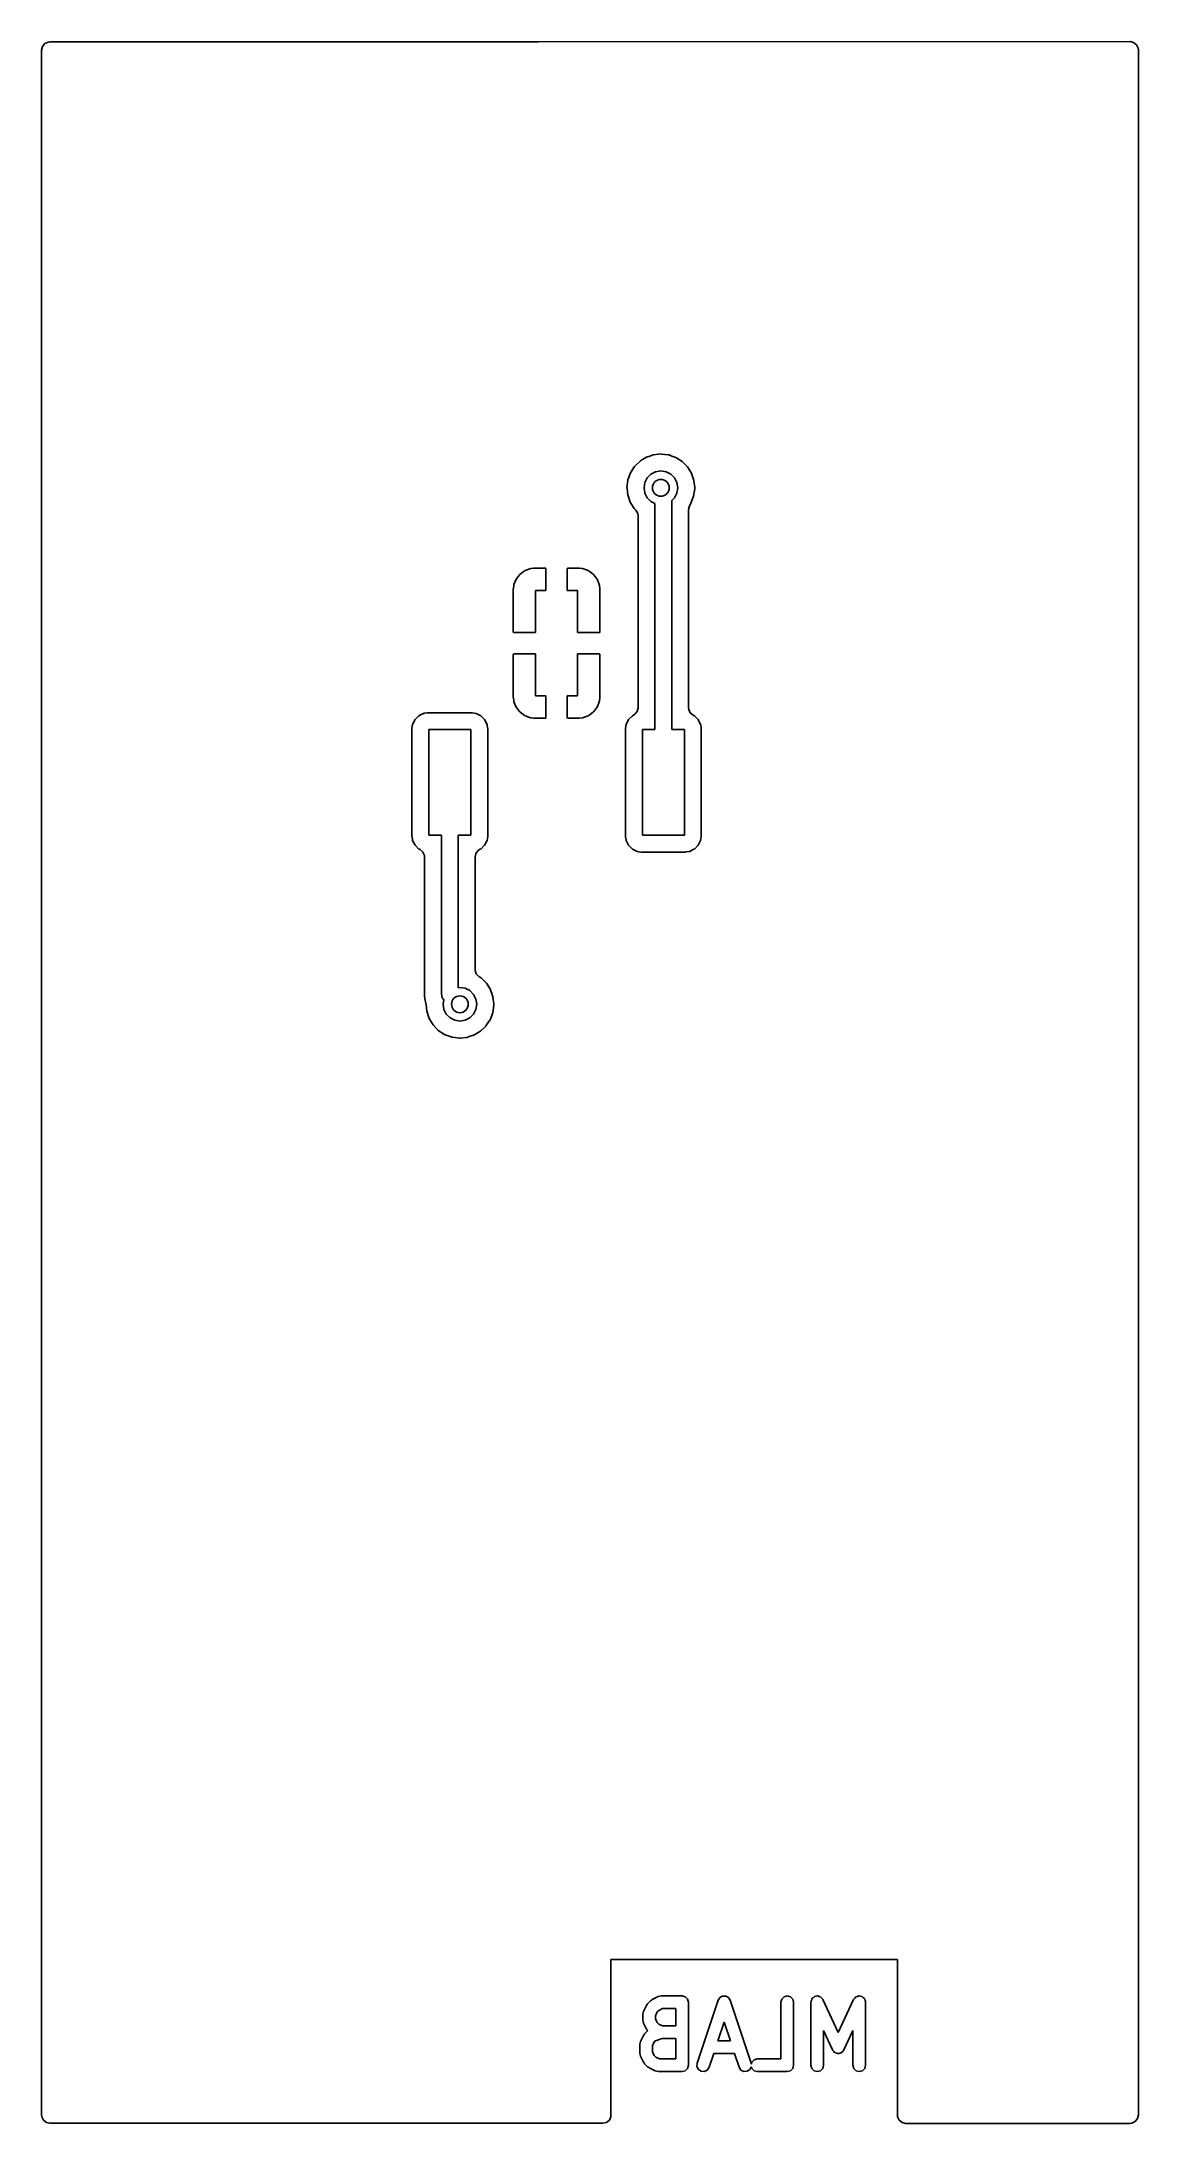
# Model space of a CAD drawing. Extents: x 4.32 to 5.35, y -4.54 to -2.59.
import ezdxf

# ---------------------------------------------------------------- set-up
doc = ezdxf.new("R2010")
doc.units = 0
doc.header["$MEASUREMENT"] = 0
doc.layers.add('BLACK', color=7, linetype='CONTINUOUS')

msp = doc.modelspace()

# ---------------------------------------------------------------- linework, layer by layer
at = {"layer": 'BLACK', "linetype": 'CONTINUOUS'}
for p, q in [((4.32085, -2.60293), (4.32163, -2.59953)), ((4.32085, -4.53574), (4.32085, -2.60293)), ((4.32163, -2.59953), (4.3238, -2.59681)), ((4.3238, -2.59681), (4.32694, -2.5953)), ((4.32694, -2.5953), (4.32869, -2.5951)), ((4.32869, -2.5951), (4.78634, -2.59501)), ((4.78634, -2.59501), (5.34018, -2.59491)), ((5.34018, -2.59491), (5.34358, -2.59568)), ((5.34358, -2.59568), (5.3463, -2.59785)), ((5.3463, -2.59785), (5.34782, -2.601)), ((5.34782, -2.601), (5.34801, -2.60274)), ((5.34801, -2.60274), (5.34801, -4.53584)), ((4.90101, -2.98088), (4.89398, -2.98162)), ((4.90144, -2.98094), (4.90101, -2.98088)), ((4.90759, -2.98167), (4.90144, -2.98094)), ((4.90144, -2.98094), (4.90144, -2.98094)), ((4.87238, -2.9985), (4.86996, -3.00514)), ((4.87621, -2.99255), (4.87238, -2.9985)), ((4.88126, -2.98761), (4.87621, -2.99255)), ((4.88163, -2.98738), (4.88126, -2.98761)), ((4.88357, -2.98619), (4.88163, -2.98738)), ((4.88163, -2.98738), (4.88163, -2.98738)), ((4.88728, -2.9839), (4.88357, -2.98619)), ((4.89047, -2.98282), (4.88728, -2.9839)), ((4.88805, -3.00334), (4.89153, -2.99986)), ((4.89356, -2.98176), (4.89047, -2.98282)), ((4.89153, -2.99986), (4.89592, -2.99762)), ((4.89398, -2.98162), (4.89356, -2.98176)), ((4.89356, -2.98176), (4.89356, -2.98176)), ((4.89592, -2.99762), (4.90079, -2.99685)), ((4.90079, -2.99685), (4.90565, -2.99762)), ((4.90565, -2.99762), (4.91004, -2.99986)), ((4.90803, -2.98172), (4.90759, -2.98167)), ((4.90759, -2.98167), (4.90759, -2.98167)), ((4.90844, -2.98187), (4.90803, -2.98172)), ((4.91119, -2.98284), (4.90844, -2.98187)), ((4.90844, -2.98187), (4.90844, -2.98187)), ((4.91004, -2.99986), (4.91353, -3.00334)), ((4.91469, -2.98409), (4.91119, -2.98284)), ((4.92066, -2.98788), (4.91469, -2.98409)), ((4.92564, -2.9929), (4.92066, -2.98788)), ((4.92939, -2.99889), (4.92564, -2.9929)), ((4.92953, -2.99931), (4.92939, -2.99889)), ((4.93142, -3.00473), (4.92953, -2.99931)), ((4.86964, -3.00769), (4.86908, -3.01216)), ((4.86908, -3.01216), (4.86912, -3.01259)), ((4.86912, -3.01259), (4.86912, -3.01259)), ((4.86912, -3.01259), (4.86918, -3.01324)), ((4.86918, -3.01324), (4.86977, -3.01919)), ((4.86991, -3.00558), (4.86964, -3.00769)), ((4.86977, -3.01919), (4.872, -3.0259)), ((4.86996, -3.00514), (4.86991, -3.00558)), ((4.86991, -3.00558), (4.86991, -3.00558)), ((4.88504, -3.0126), (4.88581, -3.00773)), ((4.88581, -3.01746), (4.88504, -3.0126)), ((4.88581, -3.00773), (4.88805, -3.00334)), ((4.88805, -3.02185), (4.88581, -3.01746)), ((4.91353, -3.00334), (4.91576, -3.00773)), ((4.91576, -3.01746), (4.91353, -3.02185)), ((4.91576, -3.00773), (4.91654, -3.0126)), ((4.91654, -3.0126), (4.91576, -3.01746)), ((4.929, -3.0271), (4.93151, -3.02049)), ((4.93171, -3.00557), (4.93142, -3.00473)), ((4.93151, -3.02049), (4.93249, -3.01348)), ((4.93176, -3.00601), (4.93171, -3.00557)), ((4.93248, -3.01235), (4.93176, -3.00601)), ((4.93176, -3.00601), (4.93176, -3.00601)), ((4.9325, -3.0126), (4.93248, -3.01235)), ((4.93249, -3.01348), (4.9325, -3.0126)), ((4.872, -3.0259), (4.87566, -3.03195)), ((4.87566, -3.03195), (4.87596, -3.03226)), ((4.87596, -3.03226), (4.87731, -3.03366)), ((4.87731, -3.03366), (4.87911, -3.03664)), ((4.87911, -3.03664), (4.87951, -3.0391)), ((4.87951, -3.0391), (4.87951, -3.21849)), ((4.89153, -3.02534), (4.88805, -3.02185)), ((4.89528, -3.02725), (4.89153, -3.02534)), ((4.89528, -3.23898), (4.89528, -3.02725)), ((4.91353, -3.02185), (4.91102, -3.02436)), ((4.91102, -3.02436), (4.91102, -3.23898)), ((4.92679, -3.03278), (4.92757, -3.02938)), ((4.92679, -3.21849), (4.92679, -3.03278)), ((4.92757, -3.02938), (4.9281, -3.02844)), ((4.9281, -3.02844), (4.929, -3.0271)), ((4.76544, -3.0979), (4.76492, -3.09882)), ((4.76825, -3.09419), (4.76544, -3.0979)), ((4.769, -3.09345), (4.76825, -3.09419)), ((4.7727, -3.09063), (4.769, -3.09345)), ((4.77362, -3.09012), (4.7727, -3.09063)), ((4.77797, -3.08839), (4.77362, -3.09012)), ((4.77894, -3.08815), (4.77797, -3.08839)), ((4.78161, -3.08782), (4.77894, -3.08815)), ((4.78208, -3.0878), (4.78161, -3.08782)), ((4.7927, -3.0878), (4.78208, -3.0878)), ((4.79298, -3.08793), (4.7927, -3.0878)), ((4.79315, -3.08868), (4.79298, -3.08793)), ((4.79315, -3.10866), (4.79315, -3.08868)), ((4.81329, -3.08797), (4.81315, -3.08825)), ((4.81315, -3.08825), (4.81315, -3.10866)), ((4.81403, -3.0878), (4.81329, -3.08797)), ((4.82422, -3.0878), (4.81403, -3.0878)), ((4.82469, -3.08782), (4.82422, -3.0878)), ((4.82736, -3.08815), (4.82469, -3.08782)), ((4.82833, -3.08839), (4.82736, -3.08815)), ((4.83268, -3.09012), (4.82833, -3.08839)), ((4.8336, -3.09063), (4.83268, -3.09012)), ((4.8373, -3.09345), (4.8336, -3.09063)), ((4.83805, -3.09419), (4.8373, -3.09345)), ((4.84086, -3.0979), (4.83805, -3.09419)), ((4.84138, -3.09882), (4.84086, -3.0979)), ((4.76263, -3.10681), (4.7626, -3.10728)), ((4.7626, -3.10728), (4.7626, -3.14719)), ((4.76295, -3.10414), (4.76263, -3.10681)), ((4.7632, -3.10317), (4.76295, -3.10414)), ((4.76492, -3.09882), (4.7632, -3.10317)), ((4.78346, -3.14807), (4.78346, -3.10866)), ((4.78346, -3.10866), (4.79315, -3.10866)), ((4.81315, -3.10866), (4.82283, -3.10866)), ((4.82283, -3.10866), (4.82283, -3.14807)), ((4.8431, -3.10317), (4.84138, -3.09882)), ((4.84335, -3.10414), (4.8431, -3.10317)), ((4.84367, -3.10681), (4.84335, -3.10414)), ((4.8437, -3.10728), (4.84367, -3.10681)), ((4.8437, -3.14762), (4.8437, -3.10728)), ((4.7626, -3.14719), (4.76277, -3.14793)), ((4.76277, -3.14793), (4.76305, -3.14807)), ((4.76305, -3.14807), (4.78346, -3.14807)), ((4.82283, -3.14807), (4.84282, -3.14807)), ((4.84282, -3.14807), (4.84356, -3.1479)), ((4.84356, -3.1479), (4.8437, -3.14762)), ((4.76273, -3.16824), (4.7626, -3.16852)), ((4.7626, -3.16852), (4.7626, -3.20887)), ((4.76348, -3.16807), (4.76273, -3.16824)), ((4.78346, -3.16807), (4.76348, -3.16807)), ((4.78346, -3.20748), (4.78346, -3.16807)), ((4.84325, -3.16807), (4.82283, -3.16807)), ((4.82283, -3.16807), (4.82283, -3.20748)), ((4.84353, -3.16821), (4.84325, -3.16807)), ((4.8437, -3.16895), (4.84353, -3.16821)), ((4.8437, -3.20887), (4.8437, -3.16895)), ((4.7626, -3.20887), (4.76263, -3.20934)), ((4.76263, -3.20934), (4.76295, -3.212)), ((4.76295, -3.212), (4.7632, -3.21297)), ((4.7632, -3.21297), (4.76492, -3.21732)), ((4.79315, -3.20748), (4.78346, -3.20748)), ((4.79315, -3.22789), (4.79315, -3.20748)), ((4.82283, -3.20748), (4.81315, -3.20748)), ((4.81315, -3.20748), (4.81315, -3.22746)), ((4.84138, -3.21732), (4.8431, -3.21297)), ((4.8431, -3.21297), (4.84335, -3.212)), ((4.84335, -3.212), (4.84367, -3.20934)), ((4.84367, -3.20934), (4.8437, -3.20887)), ((4.66828, -3.23404), (4.6677, -3.23774)), ((4.67055, -3.22959), (4.66828, -3.23404)), ((4.67408, -3.22606), (4.67055, -3.22959)), ((4.67691, -3.22462), (4.67408, -3.22606)), ((4.67798, -3.22407), (4.67691, -3.22462)), ((4.67853, -3.22379), (4.67798, -3.22407)), ((4.67798, -3.22407), (4.67798, -3.22407)), ((4.67914, -3.2237), (4.67853, -3.22379)), ((4.68192, -3.22326), (4.67914, -3.2237)), ((4.67914, -3.2237), (4.67914, -3.2237)), ((4.68222, -3.22321), (4.68192, -3.22326)), ((4.68192, -3.22326), (4.68192, -3.22326)), ((4.70313, -3.22321), (4.68222, -3.22321)), ((4.72377, -3.22321), (4.70313, -3.22321)), ((4.72408, -3.22321), (4.72377, -3.22321)), ((4.72777, -3.22379), (4.72408, -3.22321)), ((4.73222, -3.22606), (4.72777, -3.22379)), ((4.73575, -3.22959), (4.73222, -3.22606)), ((4.73802, -3.23404), (4.73575, -3.22959)), ((4.73811, -3.23465), (4.73802, -3.23404)), ((4.73811, -3.23465), (4.73811, -3.23465)), ((4.73855, -3.23743), (4.73811, -3.23465)), ((4.76492, -3.21732), (4.76544, -3.21825)), ((4.76544, -3.21825), (4.76825, -3.22195)), ((4.76825, -3.22195), (4.769, -3.2227)), ((4.769, -3.2227), (4.7727, -3.22551)), ((4.7727, -3.22551), (4.77362, -3.22603)), ((4.77362, -3.22603), (4.77797, -3.22775)), ((4.77797, -3.22775), (4.77894, -3.228)), ((4.77894, -3.228), (4.78161, -3.22832)), ((4.78161, -3.22832), (4.78208, -3.22835)), ((4.78208, -3.22835), (4.79227, -3.22835)), ((4.79227, -3.22835), (4.79301, -3.22818)), ((4.79301, -3.22818), (4.79315, -3.22789)), ((4.81315, -3.22746), (4.81332, -3.22821)), ((4.81332, -3.22821), (4.8136, -3.22835)), ((4.8136, -3.22835), (4.82422, -3.22835)), ((4.82422, -3.22835), (4.82469, -3.22832)), ((4.82469, -3.22832), (4.82736, -3.228)), ((4.82736, -3.228), (4.82833, -3.22775)), ((4.82833, -3.22775), (4.83268, -3.22603)), ((4.83268, -3.22603), (4.8336, -3.22551)), ((4.8336, -3.22551), (4.8373, -3.2227)), ((4.8373, -3.2227), (4.83805, -3.22195)), ((4.83805, -3.22195), (4.84086, -3.21825)), ((4.84086, -3.21825), (4.84138, -3.21732)), ((4.86828, -3.23404), (4.8677, -3.23774)), ((4.87055, -3.22959), (4.86828, -3.23404)), ((4.87408, -3.22606), (4.87055, -3.22959)), ((4.87523, -3.22548), (4.87408, -3.22606)), ((4.87656, -3.22462), (4.87523, -3.22548)), ((4.87873, -3.22189), (4.87656, -3.22462)), ((4.87951, -3.21849), (4.87873, -3.22189)), ((4.92695, -3.22007), (4.92679, -3.21849)), ((4.92839, -3.22324), (4.92695, -3.22007)), ((4.93107, -3.22548), (4.92839, -3.22324)), ((4.93222, -3.22606), (4.93107, -3.22548)), ((4.93575, -3.22959), (4.93222, -3.22606)), ((4.93802, -3.23404), (4.93575, -3.22959)), ((4.93811, -3.23465), (4.93802, -3.23404)), ((4.93855, -3.23743), (4.93811, -3.23465)), ((4.93811, -3.23465), (4.93811, -3.23465)), ((4.6677, -3.23774), (4.6677, -3.33904)), ((4.68346, -3.3378), (4.68346, -3.23898)), ((4.68346, -3.23898), (4.72283, -3.23898)), ((4.72283, -3.23898), (4.72283, -3.3378)), ((4.7386, -3.23774), (4.73855, -3.23743)), ((4.7386, -3.33904), (4.7386, -3.23774)), ((4.7386, -3.23774), (4.7386, -3.23774)), ((4.8677, -3.23774), (4.8677, -3.33904)), ((4.88346, -3.3378), (4.88346, -3.23898)), ((4.88346, -3.23898), (4.89528, -3.23898)), ((4.91102, -3.23898), (4.92283, -3.23898)), ((4.92283, -3.23898), (4.92283, -3.3378)), ((4.9386, -3.23774), (4.93855, -3.23743)), ((4.9386, -3.33904), (4.9386, -3.23774)), ((4.6677, -3.33904), (4.66775, -3.33934)), ((4.66775, -3.33934), (4.66775, -3.33934)), ((4.66775, -3.33934), (4.66819, -3.34212)), ((4.66819, -3.34212), (4.66819, -3.34212)), ((4.66819, -3.34212), (4.66828, -3.34273)), ((4.66828, -3.34273), (4.67055, -3.34718)), ((4.67055, -3.34718), (4.67408, -3.35071)), ((4.67408, -3.35071), (4.67463, -3.35099)), ((4.67463, -3.35099), (4.67523, -3.3513)), ((4.67523, -3.3513), (4.67791, -3.35353)), ((4.69528, -3.3378), (4.68346, -3.3378)), ((4.69528, -3.48661), (4.69528, -3.3378)), ((4.72283, -3.3378), (4.71102, -3.3378)), ((4.71102, -3.3378), (4.71102, -3.48056)), ((4.72974, -3.35215), (4.73107, -3.3513)), ((4.73107, -3.3513), (4.73167, -3.35099)), ((4.73167, -3.35099), (4.73222, -3.35071)), ((4.73222, -3.35071), (4.73575, -3.34718)), ((4.73575, -3.34718), (4.73802, -3.34273)), ((4.73802, -3.34273), (4.7386, -3.33904)), ((4.8677, -3.33904), (4.86775, -3.33934)), ((4.86775, -3.33934), (4.86775, -3.33934)), ((4.86775, -3.33934), (4.86819, -3.34212)), ((4.86819, -3.34212), (4.86819, -3.34212)), ((4.86819, -3.34212), (4.86828, -3.34273)), ((4.86828, -3.34273), (4.87055, -3.34718)), ((4.87055, -3.34718), (4.87408, -3.35071)), ((4.87408, -3.35071), (4.87853, -3.35298)), ((4.92283, -3.3378), (4.88346, -3.3378)), ((4.92832, -3.3527), (4.93167, -3.35099)), ((4.93167, -3.35099), (4.93222, -3.35071)), ((4.93222, -3.35071), (4.93575, -3.34718)), ((4.93575, -3.34718), (4.93802, -3.34273)), ((4.93802, -3.34273), (4.9386, -3.33904)), ((4.67791, -3.35353), (4.67935, -3.35671)), ((4.67935, -3.35671), (4.67951, -3.35828)), ((4.67951, -3.35828), (4.67951, -3.48455)), ((4.72679, -3.35828), (4.72757, -3.35488)), ((4.72679, -3.46343), (4.72679, -3.35828)), ((4.72757, -3.35488), (4.72974, -3.35215)), ((4.87853, -3.35298), (4.88222, -3.35356)), ((4.88222, -3.35356), (4.88253, -3.35356)), ((4.88253, -3.35356), (4.90316, -3.35356)), ((4.90316, -3.35356), (4.92408, -3.35356)), ((4.92408, -3.35356), (4.92438, -3.35351)), ((4.92438, -3.35351), (4.92716, -3.35307)), ((4.92438, -3.35351), (4.92438, -3.35351)), ((4.92716, -3.35307), (4.92777, -3.35298)), ((4.92716, -3.35307), (4.92716, -3.35307)), ((4.92777, -3.35298), (4.92832, -3.3527)), ((4.92832, -3.3527), (4.92832, -3.3527)), ((4.72684, -3.46428), (4.72679, -3.46343)), ((4.72797, -3.46757), (4.72684, -3.46428)), ((4.73043, -3.47005), (4.72797, -3.46757)), ((4.67937, -3.48611), (4.6793, -3.48661)), ((4.6793, -3.48661), (4.67937, -3.48712)), ((4.67944, -3.48557), (4.67937, -3.4861)), ((4.67937, -3.4861), (4.67937, -3.48611)), ((4.67937, -3.48712), (4.67951, -3.48816)), ((4.67951, -3.48455), (4.67944, -3.48557)), ((4.67951, -3.48816), (4.67957, -3.48862)), ((4.69557, -3.4879), (4.69528, -3.48661)), ((4.69571, -3.4892), (4.69557, -3.4879)), ((4.71102, -3.48056), (4.7126, -3.48031)), ((4.7126, -3.48031), (4.71746, -3.48109)), ((4.71746, -3.48109), (4.72185, -3.48332)), ((4.72185, -3.48332), (4.72534, -3.48681)), ((4.72534, -3.48681), (4.72758, -3.4912)), ((4.73247, -3.47135), (4.73043, -3.47005)), ((4.73745, -3.47636), (4.73247, -3.47135)), ((4.7412, -3.48236), (4.73745, -3.47636)), ((4.74134, -3.48277), (4.7412, -3.48236)), ((4.7425, -3.4861), (4.74134, -3.48277)), ((4.74353, -3.48904), (4.7425, -3.4861)), ((4.67957, -3.48862), (4.68012, -3.49279)), ((4.68012, -3.49279), (4.68031, -3.49326)), ((4.68031, -3.49326), (4.68031, -3.49326)), ((4.68031, -3.49326), (4.68033, -3.4933)), ((4.68033, -3.4933), (4.68034, -3.49337)), ((4.68034, -3.49337), (4.68045, -3.49376)), ((4.68045, -3.49376), (4.68042, -3.49376)), ((4.68042, -3.49376), (4.68078, -3.49563)), ((4.68078, -3.49563), (4.68089, -3.49562)), ((4.68089, -3.49562), (4.68099, -3.4967)), ((4.68099, -3.4967), (4.68158, -3.50266)), ((4.68158, -3.50266), (4.68381, -3.50937)), ((4.69595, -3.48959), (4.69571, -3.4892)), ((4.69605, -3.49003), (4.69595, -3.48959)), ((4.69687, -3.49106), (4.69605, -3.49003)), ((4.69685, -3.49606), (4.69749, -3.49204)), ((4.69762, -3.50093), (4.69685, -3.49606)), ((4.69749, -3.49204), (4.69687, -3.49106)), ((4.69986, -3.50532), (4.69762, -3.50093)), ((4.70334, -3.5088), (4.69986, -3.50532)), ((4.72534, -3.50532), (4.72185, -3.5088)), ((4.72758, -3.50093), (4.72534, -3.50532)), ((4.72758, -3.4912), (4.72835, -3.49606)), ((4.72835, -3.49606), (4.72758, -3.50093)), ((4.74081, -3.51056), (4.74332, -3.50395)), ((4.74332, -3.50395), (4.7443, -3.49695)), ((4.74357, -3.48947), (4.74353, -3.48904)), ((4.74427, -3.49563), (4.74357, -3.48947)), ((4.74357, -3.48947), (4.74357, -3.48947)), ((4.74431, -3.49606), (4.74427, -3.49563)), ((4.7443, -3.49695), (4.74431, -3.49606)), ((4.68381, -3.50937), (4.68747, -3.51541)), ((4.68747, -3.51541), (4.69238, -3.5205)), ((4.69238, -3.5205), (4.6983, -3.52437)), ((4.6983, -3.52437), (4.69871, -3.52452)), ((4.69871, -3.52452), (4.70452, -3.52668)), ((4.70773, -3.51104), (4.70334, -3.5088)), ((4.70452, -3.52668), (4.70452, -3.52668)), ((4.70452, -3.52668), (4.70493, -3.52684)), ((4.70493, -3.52684), (4.70536, -3.52689)), ((4.70536, -3.52689), (4.70536, -3.52689)), ((4.70536, -3.52689), (4.71002, -3.52752)), ((4.7126, -3.51181), (4.70773, -3.51104)), ((4.71237, -3.52773), (4.71854, -3.52717)), ((4.71746, -3.51104), (4.7126, -3.51181)), ((4.72185, -3.5088), (4.71746, -3.51104)), ((4.71854, -3.52717), (4.71898, -3.52713)), ((4.71854, -3.52717), (4.71854, -3.52717)), ((4.71898, -3.52713), (4.72234, -3.52604)), ((4.72234, -3.52604), (4.72528, -3.52508)), ((4.72528, -3.52508), (4.7257, -3.52495)), ((4.72528, -3.52508), (4.72528, -3.52508)), ((4.7257, -3.52495), (4.72666, -3.52437)), ((4.72666, -3.52437), (4.7314, -3.52155)), ((4.7314, -3.52155), (4.73177, -3.52133)), ((4.7314, -3.52155), (4.7314, -3.52155)), ((4.73177, -3.52133), (4.73689, -3.51645)), ((4.73689, -3.51645), (4.73758, -3.51541)), ((4.73758, -3.51541), (4.74056, -3.51092)), ((4.74056, -3.51092), (4.74081, -3.51056)), ((4.71002, -3.52752), (4.71193, -3.52777)), ((4.71193, -3.52777), (4.71237, -3.52773)), ((5.12235, -4.39043), (4.85403, -4.39043)), ((4.85403, -4.39043), (4.85403, -4.53476)), ((5.12235, -4.53476), (5.12235, -4.39043)), ((4.88386, -4.44151), (4.88421, -4.4402)), ((4.88386, -4.44713), (4.88386, -4.44151)), ((4.88421, -4.4402), (4.88448, -4.43887)), ((4.88448, -4.43887), (4.88729, -4.43324)), ((4.88729, -4.43324), (4.88792, -4.43253)), ((4.88792, -4.43253), (4.8884, -4.43171)), ((4.8884, -4.43171), (4.89121, -4.42889)), ((4.89121, -4.42889), (4.89204, -4.42842)), ((4.89204, -4.42842), (4.89275, -4.42779)), ((4.89275, -4.42779), (4.89837, -4.42498)), ((4.89743, -4.43938), (4.89567, -4.4429)), ((4.89567, -4.4429), (4.89567, -4.44574)), ((4.89889, -4.43792), (4.89743, -4.43938)), ((4.89837, -4.42498), (4.8997, -4.4247)), ((4.90241, -4.43616), (4.89889, -4.43792)), ((4.8997, -4.4247), (4.90101, -4.42435)), ((4.90101, -4.42435), (4.9207, -4.42435)), ((4.91479, -4.43616), (4.90241, -4.43616)), ((4.91479, -4.45247), (4.91479, -4.43616)), ((4.9207, -4.42435), (4.92365, -4.42514)), ((4.92365, -4.42514), (4.92581, -4.42731)), ((4.92581, -4.42731), (4.9266, -4.43026)), ((4.9266, -4.43026), (4.9266, -4.48931)), ((4.93478, -4.48745), (4.95447, -4.42839)), ((4.95447, -4.42839), (4.95512, -4.4274)), ((4.95512, -4.4274), (4.95565, -4.42634)), ((4.95565, -4.42634), (4.95595, -4.42614)), ((4.95595, -4.42614), (4.95615, -4.42584)), ((4.95615, -4.42584), (4.95721, -4.42531)), ((4.95721, -4.42531), (4.9582, -4.42466)), ((4.9582, -4.42466), (4.95856, -4.42463)), ((4.95856, -4.42463), (4.95888, -4.42447)), ((4.95888, -4.42447), (4.96007, -4.42454)), ((4.96007, -4.42454), (4.96125, -4.42447)), ((4.96125, -4.42447), (4.96157, -4.42463)), ((4.96157, -4.42463), (4.96193, -4.42466)), ((4.96193, -4.42466), (4.96292, -4.42531)), ((4.96292, -4.42531), (4.96399, -4.42584)), ((4.96399, -4.42584), (4.96418, -4.42614)), ((4.96418, -4.42614), (4.96449, -4.42634)), ((4.96449, -4.42634), (4.96502, -4.4274)), ((4.96502, -4.4274), (4.96567, -4.42839)), ((4.96567, -4.42839), (4.98536, -4.48745)), ((5.01322, -4.43026), (5.01401, -4.42731)), ((5.01322, -4.48341), (5.01322, -4.43026)), ((5.01401, -4.42731), (5.01617, -4.42514)), ((5.01617, -4.42514), (5.01912, -4.42435)), ((5.01912, -4.42435), (5.02208, -4.42514)), ((5.02208, -4.42514), (5.02424, -4.42731)), ((5.02424, -4.42731), (5.02503, -4.43026)), ((5.02503, -4.43026), (5.02503, -4.48931)), ((5.04134, -4.43026), (5.04141, -4.43)), ((5.04134, -4.48931), (5.04134, -4.43026)), ((5.04136, -4.42975), (5.0418, -4.42854)), ((5.04141, -4.43), (5.04136, -4.42975)), ((5.0418, -4.42854), (5.04213, -4.42731)), ((5.04213, -4.42731), (5.04232, -4.42712)), ((5.04232, -4.42712), (5.04241, -4.42687)), ((5.04241, -4.42687), (5.04339, -4.42605)), ((5.04339, -4.42605), (5.04429, -4.42514)), ((5.04429, -4.42514), (5.04455, -4.42508)), ((5.04455, -4.42508), (5.04475, -4.42491)), ((5.04475, -4.42491), (5.04601, -4.42468)), ((5.04601, -4.42468), (5.04724, -4.42435)), ((5.04724, -4.42435), (5.0475, -4.42442)), ((5.0475, -4.42442), (5.04776, -4.42438)), ((5.04776, -4.42438), (5.04896, -4.42481)), ((5.04896, -4.42481), (5.0502, -4.42514)), ((5.0502, -4.42514), (5.05038, -4.42533)), ((5.05038, -4.42533), (5.05063, -4.42542)), ((5.05063, -4.42542), (5.05145, -4.4264)), ((5.05145, -4.4264), (5.05236, -4.42731)), ((5.05236, -4.42731), (5.05243, -4.42756)), ((5.05243, -4.42756), (5.0526, -4.42776)), ((5.0526, -4.42776), (5.06693, -4.45848)), ((5.06693, -4.45848), (5.08126, -4.42776)), ((5.08126, -4.42776), (5.08143, -4.42756)), ((5.08143, -4.42756), (5.0815, -4.42731)), ((5.0815, -4.42731), (5.08241, -4.4264)), ((5.08241, -4.4264), (5.08323, -4.42542)), ((5.08323, -4.42542), (5.08348, -4.42533)), ((5.08348, -4.42533), (5.08366, -4.42514)), ((5.08366, -4.42514), (5.0849, -4.42481)), ((5.0849, -4.42481), (5.0861, -4.42438)), ((5.0861, -4.42438), (5.08636, -4.42442)), ((5.08636, -4.42442), (5.08661, -4.42435)), ((5.08661, -4.42435), (5.08785, -4.42468)), ((5.08785, -4.42468), (5.08911, -4.42491)), ((5.08911, -4.42491), (5.08931, -4.42508)), ((5.08931, -4.42508), (5.08957, -4.42514)), ((5.08957, -4.42514), (5.09047, -4.42605)), ((5.09047, -4.42605), (5.09145, -4.42687)), ((5.09145, -4.42687), (5.09154, -4.42712)), ((5.09154, -4.42712), (5.09173, -4.42731)), ((5.09173, -4.42731), (5.09206, -4.42854)), ((5.09206, -4.42854), (5.0925, -4.42975)), ((5.0925, -4.42975), (5.09245, -4.43)), ((5.09245, -4.43), (5.09252, -4.43026)), ((5.09252, -4.43026), (5.09252, -4.48931)), ((4.88167, -4.46699), (4.88448, -4.46136)), ((4.88421, -4.44844), (4.88386, -4.44713)), ((4.88448, -4.44977), (4.88421, -4.44844)), ((4.88729, -4.4554), (4.88448, -4.44977)), ((4.88448, -4.46136), (4.88511, -4.46065)), ((4.88511, -4.46065), (4.88559, -4.45983)), ((4.88559, -4.45983), (4.8884, -4.45702)), ((4.88792, -4.45611), (4.88729, -4.4554)), ((4.8884, -4.45693), (4.88792, -4.45611)), ((4.88845, -4.45699), (4.8884, -4.45693)), ((4.8884, -4.45702), (4.88845, -4.45699)), ((4.89567, -4.44574), (4.89743, -4.44926)), ((4.89743, -4.44926), (4.89889, -4.45071)), ((4.89889, -4.45071), (4.90241, -4.45247)), ((4.90241, -4.45247), (4.91479, -4.45247)), ((4.96007, -4.44893), (4.9542, -4.46654)), ((4.96593, -4.46654), (4.96007, -4.44893)), ((5.06158, -4.47494), (5.05315, -4.45688)), ((5.05315, -4.45688), (5.05315, -4.48931)), ((5.08071, -4.45688), (5.07228, -4.47494)), ((5.08071, -4.48931), (5.08071, -4.45688)), ((4.88105, -4.46963), (4.8814, -4.46832)), ((4.88105, -4.47807), (4.88105, -4.46963)), ((4.8814, -4.47938), (4.88105, -4.47807)), ((4.8814, -4.46832), (4.88167, -4.46699)), ((4.88167, -4.48071), (4.8814, -4.47938)), ((4.88448, -4.48633), (4.88167, -4.48071)), ((4.89462, -4.4675), (4.89286, -4.47102)), ((4.89286, -4.47102), (4.89286, -4.47667)), ((4.89286, -4.47667), (4.89462, -4.48019)), ((4.89577, -4.46635), (4.89462, -4.4675)), ((4.89462, -4.48019), (4.89607, -4.48165)), ((4.90197, -4.46429), (4.89577, -4.46635)), ((4.89607, -4.48165), (4.89959, -4.48341)), ((4.91479, -4.46429), (4.90197, -4.46429)), ((4.91479, -4.48341), (4.91479, -4.46429)), ((4.95026, -4.47835), (4.94598, -4.49118)), ((4.96987, -4.47835), (4.95026, -4.47835)), ((4.9542, -4.46654), (4.96593, -4.46654)), ((4.97415, -4.49118), (4.96987, -4.47835)), ((5.06191, -4.47534), (5.06158, -4.47494)), ((5.06209, -4.47583), (5.06191, -4.47534)), ((5.06288, -4.47649), (5.06209, -4.47583)), ((5.06354, -4.47728), (5.06288, -4.47649)), ((5.06403, -4.47746), (5.06354, -4.47728)), ((5.06443, -4.47779), (5.06403, -4.47746)), ((5.06545, -4.47797), (5.06443, -4.47779)), ((5.06642, -4.47832), (5.06545, -4.47797)), ((5.06693, -4.47823), (5.06642, -4.47832)), ((5.06744, -4.47832), (5.06693, -4.47823)), ((5.06841, -4.47797), (5.06744, -4.47832)), ((5.06943, -4.47779), (5.06841, -4.47797)), ((5.06983, -4.47746), (5.06943, -4.47779)), ((5.07031, -4.47728), (5.06983, -4.47746)), ((5.07098, -4.47649), (5.07031, -4.47728)), ((5.07177, -4.47583), (5.07098, -4.47649)), ((5.07195, -4.47534), (5.07177, -4.47583)), ((5.07228, -4.47494), (5.07195, -4.47534)), ((4.88511, -4.48704), (4.88448, -4.48633)), ((4.88559, -4.48787), (4.88511, -4.48704)), ((4.8884, -4.49068), (4.88559, -4.48787)), ((4.88922, -4.49115), (4.8884, -4.49068)), ((4.88993, -4.49178), (4.88922, -4.49115)), ((4.89556, -4.4946), (4.88993, -4.49178)), ((4.89689, -4.49487), (4.89556, -4.4946)), ((4.8982, -4.49522), (4.89689, -4.49487)), ((4.9207, -4.49522), (4.8982, -4.49522)), ((4.89959, -4.48341), (4.91479, -4.48341)), ((4.92365, -4.49443), (4.9207, -4.49522)), ((4.92581, -4.49227), (4.92365, -4.49443)), ((4.9266, -4.48931), (4.92581, -4.49227)), ((4.9346, -4.4905), (4.93478, -4.48745)), ((4.93596, -4.49323), (4.9346, -4.4905)), ((4.93851, -4.49492), (4.93596, -4.49323)), ((4.94157, -4.4951), (4.93851, -4.49492)), ((4.9443, -4.49373), (4.94157, -4.4951)), ((4.94598, -4.49118), (4.9443, -4.49373)), ((4.97583, -4.49373), (4.97415, -4.49118)), ((4.97857, -4.4951), (4.97583, -4.49373)), ((4.98162, -4.49492), (4.97857, -4.4951)), ((4.98417, -4.49323), (4.98162, -4.49492)), ((4.98546, -4.49066), (4.98417, -4.49323)), ((4.98536, -4.48745), (4.9854, -4.48818)), ((4.9854, -4.48818), (4.98589, -4.48636)), ((4.98589, -4.49227), (4.98546, -4.49066)), ((4.98589, -4.48636), (4.98805, -4.4842)), ((4.98805, -4.49443), (4.98589, -4.49227)), ((4.98805, -4.4842), (4.991, -4.48341)), ((4.991, -4.49522), (4.98805, -4.49443)), ((4.991, -4.48341), (5.01322, -4.48341)), ((5.01912, -4.49522), (4.991, -4.49522)), ((5.02208, -4.49443), (5.01912, -4.49522)), ((5.02424, -4.49227), (5.02208, -4.49443)), ((5.02503, -4.48931), (5.02424, -4.49227)), ((5.04213, -4.49227), (5.04134, -4.48931)), ((5.04429, -4.49443), (5.04213, -4.49227)), ((5.04724, -4.49522), (5.04429, -4.49443)), ((5.0502, -4.49443), (5.04724, -4.49522)), ((5.05236, -4.49227), (5.0502, -4.49443)), ((5.05315, -4.48931), (5.05236, -4.49227)), ((5.0815, -4.49227), (5.08071, -4.48931)), ((5.08366, -4.49443), (5.0815, -4.49227)), ((5.08661, -4.49522), (5.08366, -4.49443)), ((5.08957, -4.49443), (5.08661, -4.49522)), ((5.09173, -4.49227), (5.08957, -4.49443)), ((5.09252, -4.48931), (5.09173, -4.49227)), ((4.32105, -4.53748), (4.32085, -4.53574)), ((4.32256, -4.54062), (4.32105, -4.53748)), ((4.32529, -4.5428), (4.32256, -4.54062)), ((4.85407, -4.53754), (4.85256, -4.54068)), ((4.85403, -4.53476), (4.85407, -4.53476)), ((4.85407, -4.53476), (4.85407, -4.53754)), ((5.12228, -4.53494), (5.1223, -4.53476)), ((5.12243, -4.53756), (5.12228, -4.53494)), ((5.1223, -4.53476), (5.12235, -4.53476)), ((5.12394, -4.54071), (5.12243, -4.53756)), ((5.34724, -4.53924), (5.34506, -4.54197)), ((5.34801, -4.53584), (5.34724, -4.53924)), ((4.32869, -4.54357), (4.32529, -4.5428)), ((4.84643, -4.54363), (4.32869, -4.54357)), ((4.84983, -4.54285), (4.84643, -4.54363)), ((4.85256, -4.54068), (4.84983, -4.54285)), ((5.12666, -4.54288), (5.12394, -4.54071)), ((5.13006, -4.54366), (5.12666, -4.54288)), ((5.34018, -4.54368), (5.13006, -4.54366)), ((5.34192, -4.54348), (5.34018, -4.54368)), ((5.34506, -4.54197), (5.34192, -4.54348))]:
    msp.add_line(p, q, dxfattribs=at)
at = {"layer": 'BLACK'}
for centre in [(4.90079, -3.0126), (4.7126, -3.49606)]:
    msp.add_circle(centre, 0.00787, dxfattribs=at)

doc.saveas('drawing.dxf')
